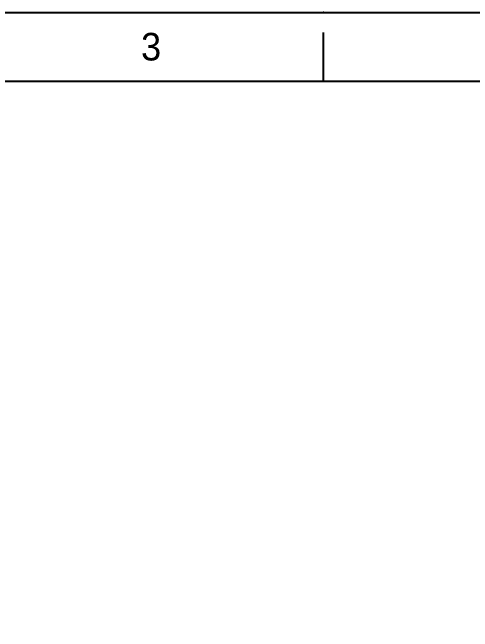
# Model space of a CAD drawing. Extents: x 13676 to 14719, y -16741 to -16132.
# Drawn here: x 14158.6 to 14281.4, y -16359.8 to -16194.9 of the extents above; entities that cross this region are included whole.
import ezdxf

# ---------------------------------------------------------------- set-up
doc = ezdxf.new("R2010")
doc.units = 0
doc.header["$MEASUREMENT"] = 0
doc.layers.add('FORM', color=7, linetype='CONTINUOUS')
doc.styles.get("Standard").update_dxf_attribs({"font": 'Gulim.ttf'})

msp = doc.modelspace()

# ---------------------------------------------------------------- linework, layer by layer
at = {"layer": 'FORM'}
for p, q in [((14241.58, -16213.23), (14241.58, -16200.23)), ((14701.04, -16213.23), (13965.91, -16213.23))]:
    msp.add_line(p, q, dxfattribs=at)
msp.add_lwpolyline([(13947.53, -16194.85), (14719.42, -16194.85), (14719.42, -16740.68), (13947.53, -16740.68)], close=True, dxfattribs=at)
msp.add_point((14241.58, -16194.85), dxfattribs=at)

# ---------------------------------------------------------------- texts
at = {"layer": 'FORM', "insert": (14195.64, -16204.04), "char_height": 7.35, "attachment_point": 5}
msp.add_mtext_dynamic_manual_height_columns('3', width=64.98, gutter_width=16.25, heights=[0], dxfattribs=at)

doc.saveas('drawing.dxf')
